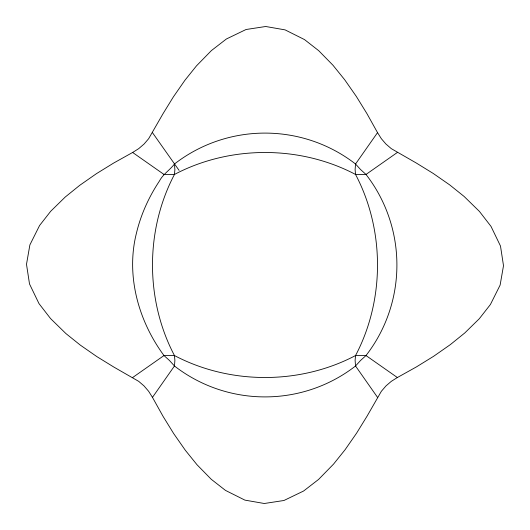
<?xml version="1.0" encoding="UTF-8"?>
<svg xmlns="http://www.w3.org/2000/svg" width="530" height="530" viewBox="0 0 530 530"><rect width="100%" height="100%" fill="white"/><g stroke="black" fill="none" stroke-linecap="round" stroke-linejoin="round"><path stroke-width="0.79" d="M174.463 365.985L174.887 360.354L174.45 355.544L164.008 355.55L169.494 360.513L174.463 365.985L152.468 397.367L163.074 416.388L173.694 433.6L185.374 450.334L197.047 464.783L211.278 479.305L225.508 490.422L244.906 500.121L264.304 503.5L283.954 500.492L303.604 491.012L318.57 479.438L333.542 464.114L345.07 449.745L356.597 433.156L367.071 416.143L381.355 391.292L386.012 385.886L391.299 381.348L397.367 377.532L416.388 366.926L433.6 356.306L450.334 344.626L464.783 332.953L479.305 318.722L490.422 304.492L500.121 285.094L503.5 265.696L500.492 246.046L491.012 226.396L479.438 211.43L464.114 196.458L449.745 184.93L433.156 173.403L416.143 162.929L391.292 148.645L385.886 143.988L381.348 138.701L377.532 132.632L366.926 113.612L356.306 96.4L344.626 79.666L332.953 65.216L318.722 50.694L304.492 39.578L285.094 29.879L265.696 26.5L246.046 29.508L226.396 38.988L211.43 50.562L196.458 65.886L184.93 80.255L173.403 96.844L162.929 113.857L148.652 138.701L144.114 143.988L138.708 148.645L132.632 152.468L113.612 163.074L96.4 173.694L79.666 185.374L65.216 197.047L50.694 211.278L39.578 225.508L29.879 244.906L26.5 264.304L29.508 283.954L38.988 303.604L50.562 318.57L65.886 333.542L80.255 345.07L96.844 356.597L113.857 367.071L138.701 381.348L143.988 385.886L148.645 391.292L152.468 397.367M377.532 132.632L355.544 164.008L355.113 169.646L355.544 174.443L365.992 174.436C407.199 227.708 407.212 302.292 365.992 355.557M174.456 174.443C145.18 230.047 145.18 299.953 174.456 355.557M355.544 355.557C384.82 299.953 384.82 230.047 355.544 174.443M164.008 174.436L174.456 174.443L174.887 169.646L174.45 164.015C169.819 170.163 162.915 174.178 159.358 181.154C148.864 196.968 140.887 214.524 136.475 233.014C125.703 275.415 138.39 320.935 164.008 355.557M355.537 365.985L360.506 360.513L365.992 355.55L355.55 355.544L355.107 360.354L355.537 365.985L377.532 397.367M365.992 174.456L397.255 152.534M164.008 355.544L132.632 377.532M174.443 164.008C227.701 122.794 302.299 122.794 355.557 164.008M355.557 365.992C302.299 407.206 227.701 407.206 174.443 365.992M174.443 174.456C230.047 145.18 299.953 145.18 355.557 174.456M355.557 355.544C299.953 384.82 230.047 384.82 174.443 355.544M132.632 152.468L164.008 174.456M397.367 377.532L365.992 355.544M365.992 174.436L360.506 169.487L355.55 164.015M179.1 170.402L152.6 132.845"/></g></svg>
